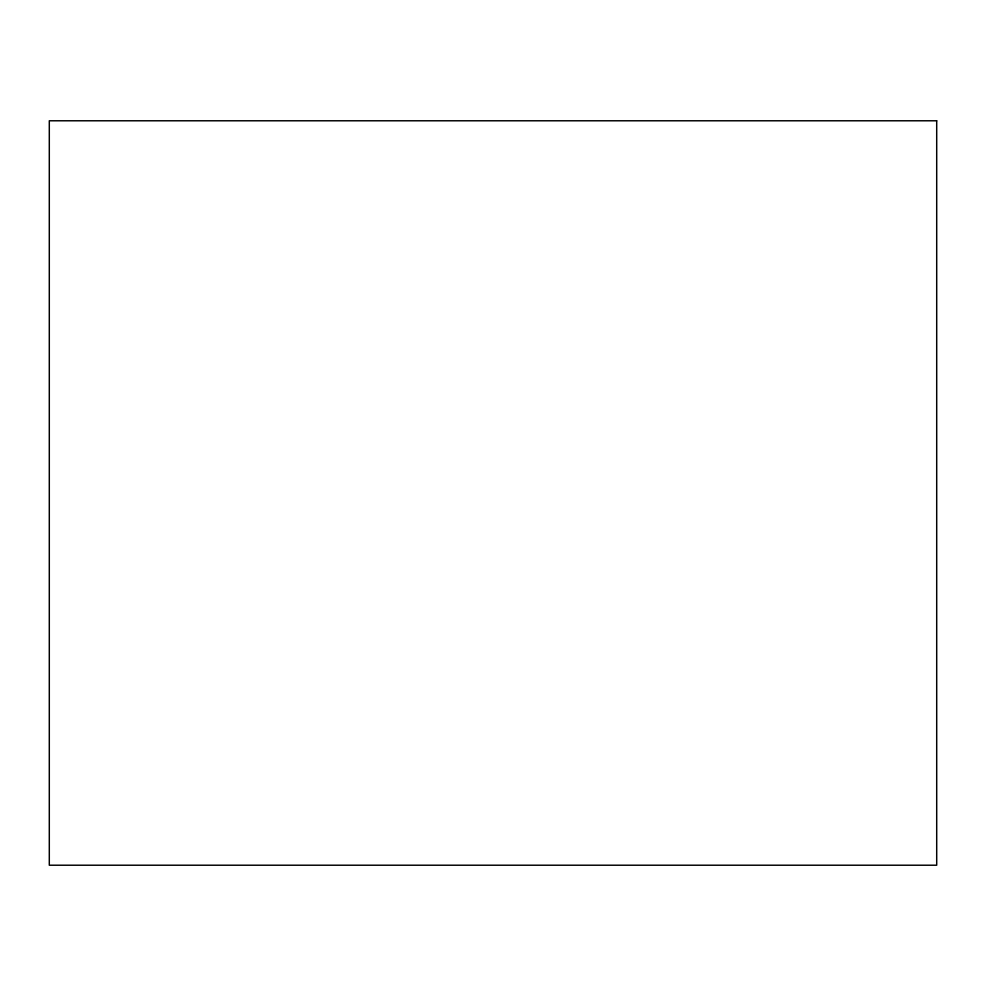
<?xml version="1.0" encoding="UTF-8"?>
<svg xmlns="http://www.w3.org/2000/svg" width="986" height="986" viewBox="0 0 986 986"><rect width="100%" height="100%" fill="white"/><g stroke="black" fill="none" stroke-linecap="round" stroke-linejoin="round"><path stroke-width="1.48" d="M936.7 120.785L49.3 120.785L49.3 865.215L936.7 865.215L936.7 120.785"/></g></svg>
